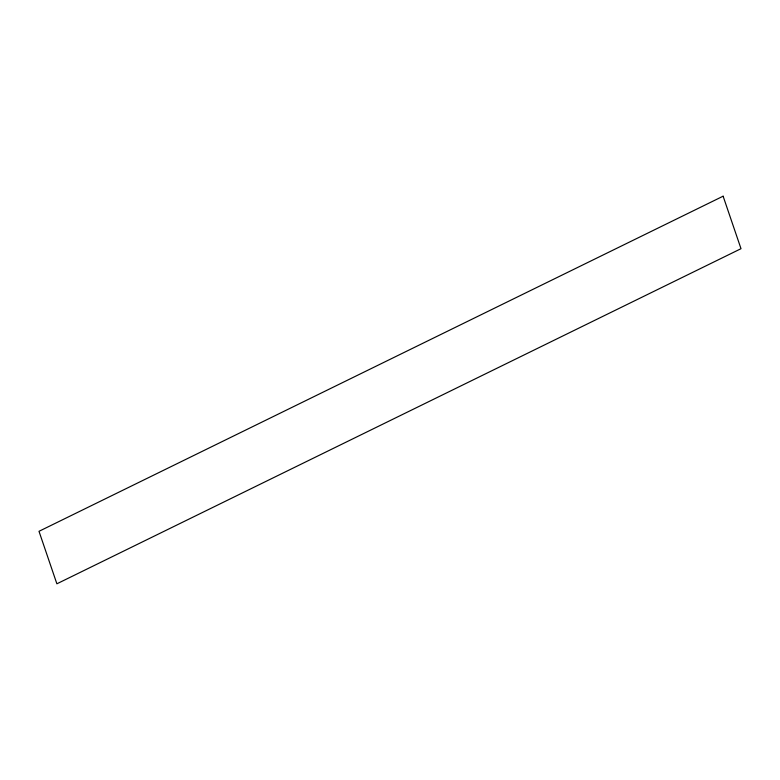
<?xml version="1.0" encoding="UTF-8"?>
<svg xmlns="http://www.w3.org/2000/svg" width="780" height="780" viewBox="0 0 780 780"><rect width="100%" height="100%" fill="white"/><g stroke="black" fill="none" stroke-linecap="round" stroke-linejoin="round"><path stroke-width="1.17" d="M723.118 196.199L39 531.307L56.882 583.801L741 248.693L723.118 196.199"/></g></svg>
